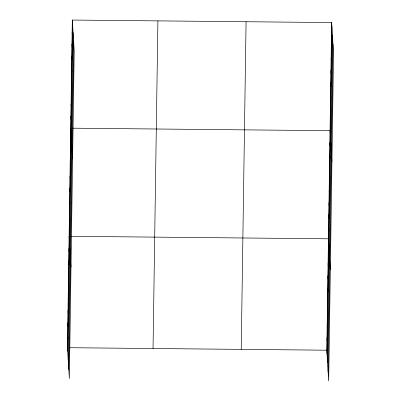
<?xml version="1.0" encoding="UTF-8"?>
<svg xmlns="http://www.w3.org/2000/svg" width="401" height="401" viewBox="0 0 401 401"><rect width="100%" height="100%" fill="white"/><g stroke="black" fill="none" stroke-linecap="round" stroke-linejoin="round"><path stroke-width="0.6" d="M72.32 20.05L67.463 347.692L69.343 378.434L74.2 50.797L72.32 20.05L331.657 22.566L333.537 53.308L328.68 380.95L326.8 350.203L331.657 22.566M67.679 351.226L72.536 23.584M68.225 360.203L73.087 32.566M68.792 369.456L73.654 41.814M153.042 348.519L157.904 20.882M241.217 349.376L246.079 21.734M327.015 353.742L331.873 26.1M327.562 362.72L332.424 35.077M328.128 371.973L332.99 44.331M72.551 128.19L330.053 130.686L331.933 161.433M70.947 236.309L328.449 238.806L330.329 269.552M69.298 347.707L326.8 350.203M331.482 34.576L331.697 38.115M331.301 46.591L331.517 50.125M331.121 58.606L331.341 62.14M330.945 70.616L331.161 74.155M330.765 82.631L330.985 86.17M330.589 94.646L330.805 98.18M330.409 106.661L330.625 110.195M330.234 118.671L330.449 122.21M329.878 142.701L330.093 146.235M329.697 154.711L329.913 158.25M329.522 166.726L329.737 170.265M329.341 178.741L329.557 182.275M329.166 190.756L329.381 194.29M328.985 202.766L329.201 206.304M328.805 214.781L329.026 218.314M328.63 226.796L328.845 230.329M328.269 251.186L328.484 254.72M328.083 263.562L328.299 267.096M327.898 275.938L328.118 279.477M327.717 288.319L327.933 291.853M327.532 300.695L327.747 304.229M327.351 313.071L327.567 316.61M327.166 325.452L327.381 328.985M326.98 337.827L327.201 341.361M72.145 32.065L72.36 35.599M71.964 44.075L72.18 47.614M71.784 56.09L72.005 59.629M71.609 68.105L71.824 71.639M71.428 80.12L71.649 83.654M71.253 92.13L71.468 95.669M71.072 104.145L71.288 107.679M70.897 116.16L71.112 119.693M70.716 128.17L72.596 158.916M70.541 140.185L70.756 143.723M70.36 152.2L70.576 155.733M70.185 164.209L70.401 167.748M70.005 176.224L70.22 179.763M69.824 188.239L70.045 191.773M69.649 200.254L69.864 203.788M69.468 212.264L69.689 215.803M69.293 224.279L69.508 227.813M69.112 236.294L70.992 267.036M68.932 248.67L69.147 252.204M68.746 261.046L68.962 264.585M68.561 273.427L68.782 276.961M68.381 285.803L68.596 289.342M68.195 298.179L68.411 301.717M68.015 310.559L68.23 314.093M67.829 322.935L68.045 326.474M67.644 335.311L67.859 338.85"/></g></svg>
